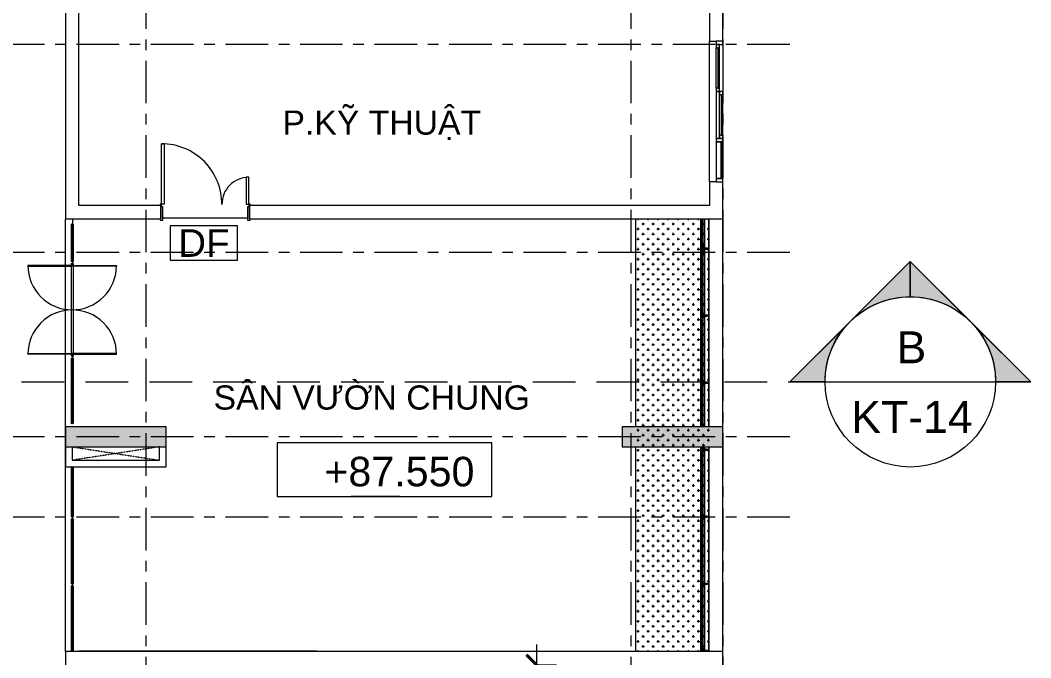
# Model space of a CAD drawing. Header units: millimetres. Extents: x -20144 to 126922, y -42414 to 48263.
# Drawn here: x 30526 to 45593, y 15804 to 25312 of the extents above; entities that cross this region are included whole.
import ezdxf
from ezdxf.enums import TextEntityAlignment as Align

# ---------------------------------------------------------------- set-up
doc = ezdxf.new("R2010")
doc.units = ezdxf.units.MM
for name, pattern in [('Dash', [6.35, 3.175, -3.175]), ('Grid Line', [22.225, 12.7, -3.175, 3.175, -3.175]), ('HIDDEN2', [4.7625, 3.175, -1.5875])]:
    doc.linetypes.add(name, pattern=pattern)
for name, color, linetype, lineweight in [('@ color hatch', 7, 'Continuous', 13), ('A-DETL-GENF-HDLN', 161, 'Dash', 5), ('A-GLAZ-CWMG', 55, 'Continuous', 5), ('CHU', 181, 'Continuous', 5), ('CUA', 31, 'Continuous', 9), ('DIM', 1, 'Continuous', 5), ('G-ANNO-DIMS', 111, 'Continuous', 5), ('G-ANNO-SYMB', 111, 'Continuous', 5), ('KI-HIEU-1', 151, 'Continuous', 9), ('KINH', 152, 'Continuous', 5), ('LC.HA', 8, 'Continuous', 9), ('NET CAT', 3, 'Continuous', 5), ('NET THAY 1', 41, 'Continuous', 5), ('NET THAY 2', 55, 'Continuous', 5), ('NET-CAT', 3, 'Continuous', 15), ('NET-THAY', 2, 'Continuous', 9), ('TRUC', 225, 'Continuous', 5), ('Y-GHI CHU PCCC$0$Z-CT1-GHI CHU TT$0$KI-HIEU', 6, 'Continuous', 13)]:
    doc.layers.add(name, color=color, linetype=linetype, lineweight=lineweight)
doc.styles.add('Arial', font='arial.ttf', dxfattribs={"height": 700})
doc.styles.add('Arial_2', font='arial.ttf', dxfattribs={"height": 360})
doc.styles.add('Arial_6', font='arial.ttf', dxfattribs={"height": 1.8})
doc.styles.add('TA1', font='arial.ttf')
doc.styles.add('Y-GHI CHU PCCC$0$Arial', font='arial.ttf')
doc.dimstyles.new('D_200_KTx2', dxfattribs={"dimtxt": 400, "dimasz": 300, "dimexe": 300, "dimexo": 300, "dimgap": 160, "dimtad": 1, "dimdec": 0, "dimzin": 9, "dimtxsty": 'TA1', "dimblk": 'ARCHTICK', "dimcen": 1, "dimdle": 300, "dimclrd": 256, "dimclre": 256, "dimclrt": 7, "dimadec": 0, "dimazin": 0, "dimtfac": 1, "dimtdec": 0, "dimtix": 1, "dimtmove": 1, "dimatfit": 3, "dimldrblk": 'ARCHTICK', "dimfxl": 0, "dimtolj": 1, "dimtzin": 0, "dimlwd": -1, "dimlwe": -1, "dimarcsym": 0})

# ---------------------------------------------------------------- blocks, each defined once
blk = doc.blocks.new('CUA VAO CAN HO_0001 - Type 1-1424750-MẶT BẰNG TẦNG 24')
at = {"layer": 'CUA'}
for p, q in [((-549, 1022), (-509, 1022)), ((-549, 122), (-549, 1022)), ((-509, 1022), (-509, 122)), ((712, 522), (712, 122)), ((752, 522), (712, 522)), ((752, 122), (752, 522)), ((-509, 122), (-549, 122)), ((712, 122), (752, 122))]:
    blk.add_line(p, q, dxfattribs=at)
at = {"layer": 'CUA', "lineweight": 5}
for p, q in [((-550, 122), (-570, 122)), ((-570, 122), (-570, 102)), ((-570, 102), (-560, 102)), ((-560, 102), (-560, -98)), ((-550, 81), (-550, 122)), ((-530, 81), (-550, 81)), ((-530, -118), (-530, 81)), ((753, 81), (733, 81)), ((733, 81), (733, -118)), ((773, 122), (753, 122)), ((753, 122), (753, 81)), ((763, -98), (763, 102)), ((763, 102), (773, 102)), ((773, 102), (773, 122)), ((-560, -98), (-570, -98)), ((-570, -98), (-570, -118)), ((-570, -118), (-530, -118)), ((733, -118), (773, -118)), ((773, -98), (763, -98)), ((773, -118), (773, -98))]:
    blk.add_line(p, q, dxfattribs=at)
for centre, radius, start, end in [((-549, 122), 900, 359.5, 90), ((752, 122), 400, 90, 180.5)]:
    blk.add_arc(centre, radius, start, end, dxfattribs=at)
blk = doc.blocks.new('X-PHONG NGU 2 - X-PHONG NGU 2_Recovery_-1759957-MẶT BẰNG TẦNG 24')
at = {"layer": 'CUA'}
for p, q in [((-1000, 0), (-1050, 0)), ((-1050, 0), (-1050, -100)), ((-450, 0), (-1000, 0)), ((-1000, 0), (-1000, -75)), ((-1000, -100), (-1000, 0)), ((-450, -75), (-450, 0)), ((-400, 0), (-450, 0)), ((-450, 0), (-450, -100)), ((300, 0), (-400, 0)), ((-400, 0), (-400, -50)), ((-400, -100), (-400, 0)), ((300, -50), (300, 0)), ((350, 0), (300, 0)), ((300, 0), (300, -50)), ((350, -50), (350, 0)), ((350, 0), (950, 0)), ((1000, 0), (950, 0)), ((950, 0), (950, -50)), ((1050, 0), (1000, 0)), ((1000, 0), (1000, -100)), ((1000, -50), (1000, 0)), ((1050, -100), (1050, 0)), ((-1050, -100), (-1000, -100)), ((-450, -75), (-1000, -75)), ((-1000, -75), (-1000, -85)), ((-1000, -75), (-450, -75)), ((-1000, -85), (-450, -85)), ((-450, -100), (-1000, -100)), ((-450, -85), (-450, -75)), ((-450, -100), (-400, -100)), ((-400, -50), (300, -50)), ((-350, -50), (-400, -50)), ((-400, -50), (-400, -100)), ((-400, -100), (-350, -100)), ((-350, -100), (-350, -50)), ((250, -75), (-350, -75)), ((-350, -75), (-350, -85)), ((-350, -85), (250, -85)), ((250, -85), (-350, -85)), ((-350, -85), (-350, -100)), ((-350, -100), (250, -100)), ((300, -50), (250, -50)), ((250, -50), (250, -100)), ((250, -85), (250, -75)), ((250, -100), (250, -85)), ((250, -100), (300, -100)), ((300, -50), (350, -50)), ((300, -100), (300, -50)), ((1000, -100), (300, -100)), ((950, -25), (350, -25)), ((350, -25), (350, -35)), ((350, -35), (950, -35)), ((950, -35), (350, -35)), ((350, -35), (350, -50)), ((350, -50), (950, -50)), ((950, -35), (950, -25)), ((950, -50), (950, -35)), ((950, -50), (1000, -50)), ((1000, -100), (1050, -100))]:
    blk.add_line(p, q, dxfattribs=at)
blk = doc.blocks.new('System Panel - Glazed-1152439-MẶT BẰNG TẦNG 24')
at = {"layer": 'KINH', "lineweight": 9}
for p, q in [((485, 6), (-485, 6)), ((-485, 6), (-485, -6)), ((485, -6), (485, 6)), ((-485, -6), (485, -6))]:
    blk.add_line(p, q, dxfattribs=at)
blk = doc.blocks.new('CUA KINH BAN LE SAN MO 2 HUONG - Type 1-1425733-MẶT BẰNG TẦNG 24')
at = {"layer": 'CUA'}
for p, q in [((-661.5, 661), (-649.5, 661)), ((-661.5, 0), (-661.5, 661)), ((-649.5, 661), (-649.5, 0)), ((649.5, 661), (649.5, 0)), ((661.5, 661), (649.5, 661)), ((661.5, 0), (661.5, 661)), ((-649.5, 0), (-661.5, 0)), ((-661.5, 0), (-661.5, -661)), ((-649.5, 0), (-661.5, 0)), ((-649.5, -661), (-649.5, 0)), ((649.5, 0), (661.5, 0)), ((649.5, -661), (649.5, 0)), ((649.5, 0), (661.5, 0)), ((661.5, 0), (661.5, -661)), ((-661.5, -661), (-649.5, -661)), ((661.5, -661), (649.5, -661))]:
    blk.add_line(p, q, dxfattribs=at)
at = {"layer": 'CUA', "lineweight": 5}
for p, q in [((-662.5, 0.5), (-692.5, 0.5)), ((-692.5, 0.5), (-692.5, -0.5)), ((-662.5, -0.5), (-662.5, 0.5)), ((692.5, 0.5), (662.5, 0.5)), ((662.5, 0.5), (662.5, -0.5)), ((692.5, -0.5), (692.5, 0.5)), ((-692.5, -0.5), (-662.5, -0.5)), ((662.5, -0.5), (692.5, -0.5))]:
    blk.add_line(p, q, dxfattribs=at)
for centre, start, end in [((-661.5, 0), 359.5, 90), ((661.5, 0), 90, 180.5), ((-661.5, 0), 270, 0.5), ((661.5, 0), 179.5, 270)]:
    blk.add_arc(centre, 661, start, end, dxfattribs=at)
blk = doc.blocks.new('System Panel - Glazed-1425754-MẶT BẰNG TẦNG 24')
at = {"layer": 'KINH', "lineweight": 9}
for p, q in [((277.5, 6), (-277.5, 6)), ((-277.5, 6), (-277.5, -6)), ((277.5, -6), (277.5, 6)), ((-277.5, -6), (277.5, -6))]:
    blk.add_line(p, q, dxfattribs=at)
blk = doc.blocks.new('Railing - NBS_RailInfillPnl_Post-1648199-MẶT BẰNG TẦNG 24')
at = {"layer": 'NET THAY 2'}
for p, q in [((-13, -5), (-13, 5)), ((13, 5), (13, -5))]:
    blk.add_line(p, q, dxfattribs=at)
blk = doc.blocks.new('Railing - Railing-1431981-MẶT BẰNG TẦNG 24')
at = {"layer": 'NET THAY 1'}
for p, q in [((40667, 22350), (40667, 19250)), ((40727, 22350), (40727, 21913)), ((40794, 22350), (40794, 19250)), ((40794, 19250), (40794, 22350)), ((40727, 21900), (40727, 20913)), ((40727, 20900), (40727, 19913)), ((40727, 19900), (40727, 19250)), ((40667, 18950), (40667, 15907)), ((40727, 18950), (40727, 18913)), ((40727, 18900), (40727, 17913)), ((40794, 15907), (40794, 18950)), ((40794, 18950), (40794, 15907)), ((40727, 17900), (40727, 16913)), ((40727, 16900), (40727, 15913)), ((40678, 15907), (40667, 15907)), ((40773, 15907), (40764, 15907)), ((40794, 15907), (40786, 15907))]:
    blk.add_line(p, q, dxfattribs=at)
at = {"rotation": 180}
for p in [(40697, 20202), (40697, 18055)]:
    blk.add_blockref('Railing - NBS_RailInfillPnl_Post-1648199-MẶT BẰNG TẦNG 24', p, dxfattribs=at)
blk = doc.blocks.new('Top Rail Type - Top Rail_Internal_-V13-MẶT BẰNG TẦNG 24')
at = {"layer": 'NET THAY 1'}
for p, q in [((40687, 22350), (40708, 22350)), ((40687, 19250), (40687, 22350)), ((40708, 19250), (40708, 22350)), ((40687, 15907), (40687, 18950)), ((40708, 15907), (40708, 18950)), ((40687, 15907), (40708, 15907))]:
    blk.add_line(p, q, dxfattribs=at)
blk = doc.blocks.new('ALB-RAILING 32 - ALB-BALUSTER-V14-MẶT BẰNG TẦNG 24')
at = {"layer": 'NET THAY 1'}
for p, q in [((-8, 101), (30, 101)), ((0, 92), (-8, 92)), ((-8, 70), (0, 70)), ((30, 63), (-8, 63)), ((-7, 63), (-7, 15)), ((7, 15), (7, 63)), ((26, 63), (30, 63)), ((30, 101), (29, 101)), ((30, 92), (30, 101)), ((30, 63), (30, 70))]:
    blk.add_line(p, q, dxfattribs=at)
at = {"layer": 'NET THAY 1', "flags": 128}
for points in [[(-7, 1), (-7, 2), (-7, 2), (-7, 2), (-7, 3), (-7, 3), (-7, 3), (-7, 4), (-7, 4), (-7, 5), (-7, 5), (-7, 5), (-7, 6), (-7, 6), (-7, 7), (-7, 7), (-7, 8), (-7, 8), (-7, 9), (-7, 10), (-7, 10), (-7, 11), (-7, 11), (-7, 12), (-7, 12), (-7, 13), (-7, 14), (-7, 14), (-7, 15), (-7, 15)], [(7, 15), (7, 14), (7, 14), (7, 13), (7, 13), (7, 12), (7, 11), (7, 11), (7, 10), (7, 10), (7, 9), (7, 9), (7, 8), (7, 8), (7, 7), (7, 7), (7, 6), (7, 6), (7, 5), (7, 5), (7, 4), (7, 4), (7, 3), (7, 3), (7, 3)], [(-3, -6), (-3, -6), (-3, -6), (-4, -6), (-4, -6), (-4, -6), (-4, -5), (-5, -5), (-5, -5), (-5, -5), (-5, -5), (-5, -4), (-6, -4), (-6, -4), (-6, -4), (-6, -4), (-6, -3), (-6, -3), (-6, -3), (-7, -3), (-7, -2), (-7, -2), (-7, -2), (-7, -1), (-7, -1)], [(0, -7), (0, -7), (-1, -7), (-1, -7), (-1, -7), (-1, -7), (-2, -7)], [(7, -2), (6, -3), (6, -3), (6, -3), (6, -3), (6, -4), (6, -4), (6, -4), (5, -4), (5, -5), (5, -5), (5, -5), (5, -5), (4, -5), (4, -6), (4, -6), (4, -6), (4, -6), (3, -6), (3, -6), (3, -6), (3, -7), (2, -7), (2, -7), (2, -7), (1, -7), (1, -7), (1, -7), (1, -7), (0, -7), (0, -7), (0, -7)], [(7, 0), (7, 0), (7, -1), (7, -1), (7, -1), (7, -1), (7, -2)]]:
    blk.add_lwpolyline(points, dxfattribs=at)
at = {"layer": 'NET THAY 1'}
for start, end in [(90, 270), (270, 90)]:
    blk.add_arc((0, 0), 7, start, end, dxfattribs=at)
blk = doc.blocks.new('ALB-RAILING 32 - ALB-BALUSTER-V11-MẶT BẰNG TẦNG 24')
at = {"layer": 'NET THAY 1'}
for p, q in [((-30, 101), (-30, 92)), ((-30, 101), (30, 101)), ((-29, 101), (-30, 101)), ((-30, 70), (-30, 63)), ((-30, 63), (-26, 63)), ((30, 63), (-30, 63)), ((-7, 63), (-7, 15)), ((7, 15), (7, 63)), ((26, 63), (30, 63)), ((30, 101), (29, 101)), ((30, 92), (30, 101)), ((30, 63), (30, 70))]:
    blk.add_line(p, q, dxfattribs=at)
at = {"layer": 'NET THAY 1', "flags": 128}
for points in [[(-7, 1), (-7, 2), (-7, 2), (-7, 2), (-7, 3), (-7, 3), (-7, 3), (-7, 4), (-7, 4), (-7, 5), (-7, 5), (-7, 5), (-7, 6), (-7, 6), (-7, 7), (-7, 7), (-7, 8), (-7, 8), (-7, 9), (-7, 10), (-7, 10), (-7, 11), (-7, 11), (-7, 12), (-7, 12), (-7, 13), (-7, 14), (-7, 14), (-7, 15), (-7, 15)], [(7, 15), (7, 14), (7, 14), (7, 13), (7, 13), (7, 12), (7, 11), (7, 11), (7, 10), (7, 10), (7, 9), (7, 9), (7, 8), (7, 8), (7, 7), (7, 7), (7, 6), (7, 6), (7, 5), (7, 5), (7, 4), (7, 4), (7, 3), (7, 3), (7, 3)], [(7, 0), (7, 0), (7, -1), (7, -1), (7, -1), (7, -1), (7, -2)], [(-3, -6), (-3, -6), (-3, -6), (-4, -6), (-4, -6), (-4, -6), (-4, -5), (-5, -5), (-5, -5), (-5, -5), (-5, -5), (-5, -4), (-6, -4), (-6, -4), (-6, -4), (-6, -4), (-6, -3), (-6, -3), (-6, -3), (-7, -3), (-7, -2), (-7, -2), (-7, -2), (-7, -1), (-7, -1)], [(0, -7), (0, -7), (-1, -7), (-1, -7), (-1, -7), (-1, -7), (-2, -7)], [(7, -2), (6, -3), (6, -3), (6, -3), (6, -3), (6, -4), (6, -4), (6, -4), (5, -4), (5, -5), (5, -5), (5, -5), (5, -5), (4, -5), (4, -6), (4, -6), (4, -6), (4, -6), (3, -6), (3, -6), (3, -6), (3, -7), (2, -7), (2, -7), (2, -7), (1, -7), (1, -7), (1, -7), (1, -7), (0, -7), (0, -7), (0, -7)]]:
    blk.add_lwpolyline(points, dxfattribs=at)
at = {"layer": 'NET THAY 1'}
for start, end in [(90, 270), (270, 90)]:
    blk.add_arc((0, 0), 7, start, end, dxfattribs=at)
blk = doc.blocks.new('Rectangular Mullion - 30mm Square-1152434-MẶT BẰNG TẦNG 24')
at = {"layer": 'A-GLAZ-CWMG'}
for p, q in [((31286, 16877), (31295, 16877)), ((31286, 16877), (31286, 15907)), ((31307, 16877), (31316, 16877)), ((31316, 16877), (31316, 15907)), ((31295, 15907), (31286, 15907)), ((31316, 15907), (31307, 15907))]:
    blk.add_line(p, q, dxfattribs=at)
blk = doc.blocks.new('Rectangular Mullion - 30mm Square-1152435-MẶT BẰNG TẦNG 24')
at = {"layer": 'A-GLAZ-CWMG'}
for p, q in [((31286, 17877), (31295, 17877)), ((31286, 17877), (31286, 16907)), ((31307, 17877), (31316, 17877)), ((31316, 17877), (31316, 16907)), ((31295, 16907), (31286, 16907)), ((31316, 16907), (31307, 16907))]:
    blk.add_line(p, q, dxfattribs=at)
blk = doc.blocks.new('Rectangular Mullion - 30mm Square-1277216-MẶT BẰNG TẦNG 24')
at = {"layer": 'A-GLAZ-CWMG'}
for p, q in [((31286, 21685), (31301, 21685)), ((31286, 21685), (31286, 21654)), ((31286, 21642), (31286, 20343)), ((31302, 21685), (31316, 21685)), ((31316, 21685), (31316, 21654)), ((31316, 21642), (31316, 20343)), ((31286, 20331), (31286, 20300)), ((31301, 20300), (31286, 20300)), ((31316, 20300), (31302, 20300)), ((31316, 20331), (31316, 20300))]:
    blk.add_line(p, q, dxfattribs=at)
blk = doc.blocks.new('Rectangular Mullion - 30mm Square-1277217-MẶT BẰNG TẦNG 24')
at = {"layer": 'A-GLAZ-CWMG'}
for p, q in [((31286, 22270), (31295, 22270)), ((31286, 22270), (31286, 21715)), ((31307, 22270), (31316, 22270)), ((31316, 22270), (31316, 21715)), ((31295, 21715), (31286, 21715)), ((31316, 21715), (31307, 21715))]:
    blk.add_line(p, q, dxfattribs=at)
blk = doc.blocks.new('Section - Section Head - Filled-317961-MẶT BẰNG TẦNG 1')
at = {"layer": 'G-ANNO-SYMB'}
h = blk.add_hatch(color=256, dxfattribs=at)
edge = h.paths.add_edge_path(flags=0)
edge.add_line((-10.84, 4.49), (-6.35, 8.98))
edge.add_line((-6.35, 8.98), (-6.35, 6.35))
edge.add_arc((-6.35, 0), 6.35, 90, 135)
h = blk.add_hatch(color=256, dxfattribs=at)
edge = h.paths.add_edge_path(flags=0)
edge.add_arc((-6.35, 0), 6.35, 45, 90)
edge.add_line((-6.35, 6.35), (-6.35, 8.98))
edge.add_line((-6.35, 8.98), (-1.86, 4.49))
h = blk.add_hatch(color=256, dxfattribs=at)
edge = h.paths.add_edge_path(flags=0)
edge.add_arc((-6.35, 0), 6.358, 137.9216, 180)
edge.add_line((-12.708, 0), (-15.33, 0))
edge.add_line((-15.33, 0), (-11.069, 4.261))
h = blk.add_hatch(color=256, dxfattribs=at)
edge = h.paths.add_edge_path(flags=0)
edge.add_line((-1.631, 4.261), (2.63, 0))
edge.add_line((2.63, 0), (0.008, 0))
edge.add_arc((-6.35, 0), 6.358, 0, 42.0784)
for p, q in [((-6.35, 8.98), (-15.33, 0)), ((-6.35, 8.98), (-10.84, 4.49)), ((-6.35, 8.98), (2.63, 0)), ((-6.35, 6.35), (-6.35, 8.98)), ((-1.86, 4.49), (-6.35, 8.98)), ((-6.35, 8.98), (-6.35, 6.35)), ((-11.069, 4.261), (-15.33, 0)), ((2.63, 0), (-1.631, 4.261)), ((-15.33, 0), (-12.708, 0)), ((0.008, 0), (2.63, 0)), ((-12.7, 0), (-15.33, 0)), ((0, 0), (2.63, 0))]:
    blk.add_line(p, q, dxfattribs=at)
for radius, start, end in [(6.35, 360, 180), (6.35, 90, 135), (6.35, 45, 90), (6.358, 137.9216, 180), (6.358, 0, 42.0784), (6.35, 180, 360)]:
    blk.add_arc((-6.35, 0), radius, start, end, dxfattribs=at)
blk = doc.blocks.new('A$C043A1407')
at = {"layer": 'LC.HA'}
h = blk.add_hatch(color=256, dxfattribs=at)
h.dxf.hatch_style = 1
h.paths.add_polyline_path([(8450, 2700), (8450, 2400), (9950, 2400), (9950, 2700)])
h = blk.add_hatch(color=256, dxfattribs=at)
h.dxf.hatch_style = 1
h.paths.add_polyline_path([(16750, 2700), (16750, 2400), (18250, 2400), (18250, 2700)])
at = {"ltscale": 1000}
for points in [[(8450, 2700), (8450, 2400), (9950, 2400), (9950, 2700)], [(16750, 2700), (16750, 2400), (18250, 2400), (18250, 2700)]]:
    blk.add_lwpolyline(points, close=True, dxfattribs=at)
blk = doc.blocks.new('Spot Elevations - CODE 1-1678943-MẶT BẰNG TẦNG 23')
at = {"layer": 'G-ANNO-DIMS'}
for p, q in [((10.5, 4), (-5.5, 4)), ((-5.5, 4), (-5.5, 0)), ((10.5, 0), (10.5, 4)), ((-5.5, 0), (10.5, 0))]:
    blk.add_line(p, q, dxfattribs=at)
blk = doc.blocks.new('_ARCHTICK')
at = {"color": 0, "linetype": 'ByBlock', "const_width": 0.15}
blk.add_lwpolyline([(-0.5, -0.5), (0.5, 0.5)], dxfattribs=at)
blk = doc.blocks.new('*D260')
at = {"layer": 'Defpoints', "color": 0, "transparency": 16777216}
for p in [(37946, 15700), (37946, 12700), (38222, 12700)]:
    blk.add_point(p, dxfattribs=at)
at = {"layer": 'DIM', "transparency": 16777216}
for p, q in [((38222, 16000), (38222, 12400)), ((38246, 15700), (38522, 15700)), ((38246, 12700), (38522, 12700))]:
    blk.add_line(p, q, dxfattribs=at)
at = {"layer": 'DIM', "transparency": 16777216, "xscale": 300, "yscale": 300, "zscale": 300}
for p, rotation in [((38222, 15700), 90), ((38222, 12700), 270)]:
    blk.add_blockref('_ARCHTICK', p, dxfattribs=dict(at, rotation=rotation))
at = {"layer": 'DIM', "color": 7, "transparency": 16777216, "insert": (37858, 14200), "char_height": 400, "attachment_point": 5, "rotation": 90, "style": 'TA1'}
blk.add_mtext('\\A1;3000', dxfattribs=at)
blk = doc.blocks.new('Y-GHI CHU PCCC$0$A$C67775D76')
at = {"color": 8, "ltscale": 30}
blk.add_lwpolyline([(-266.7, -137.5), (266.7, -137.5), (266.7, 137.5), (-266.7, 137.5)], close=True, dxfattribs=at)
at = {"color": 8, "style": 'Y-GHI CHU PCCC$0$Arial'}
blk.add_text('DF', height=220, dxfattribs=at).set_placement((0, 0), align=Align.MIDDLE_CENTER)

msp = doc.modelspace()

# ---------------------------------------------------------------- hatches: boundary and pattern name
at = {"layer": '@ color hatch', "ltscale": 0.5}
h = msp.add_hatch(dxfattribs=at)
h.set_pattern_fill('CROSS', color=139, scale=300)
h.set_pattern_definition([(0, (362593.54, -482776.445), (75, 75), [37.5, -112.5]), (90, (362612.29, -482795.195), (-75, 75), [37.5, -112.5])])
h.paths.add_polyline_path([(39700.5, 22349.9), (40800.6, 22349.9), (40800.6, 15906.6), (39700.5, 15906.6)])

# ---------------------------------------------------------------- linework, layer by layer
at = {"layer": 'A-DETL-GENF-HDLN'}
for points in [[(31300.5, 18950), (32600.5, 18749.9)], [(32600.5, 18950), (31300.5, 18749.9)]]:
    msp.add_lwpolyline(points, dxfattribs=at)
at = {"layer": 'A-GLAZ-CWMG'}
for p, q in [((31286.4, 18649.9), (31295.4, 18649.9)), ((31286.4, 18649.9), (31286.4, 17906.7)), ((31307.4, 18649.9), (31316.4, 18649.9)), ((31316.4, 18649.9), (31316.4, 17906.7)), ((31295.4, 17906.7), (31286.4, 17906.7)), ((31316.4, 17906.7), (31307.4, 17906.7))]:
    msp.add_line(p, q, dxfattribs=at)
at = {"layer": 'G-ANNO-DIMS'}
msp.add_line((36183.5, 18208.2), (35458.7, 18208.2), dxfattribs=at)
at = {"layer": 'G-ANNO-SYMB'}
msp.add_line((42526.6, 19919), (45066.6, 19919), dxfattribs=at)
at = {"layer": 'KI-HIEU-1', "linetype": 'HIDDEN2', "ltscale": 200}
msp.add_line((-17077.5, 19919), (42526.6, 19919), dxfattribs=at)
at = {"layer": 'KINH', "lineweight": 9}
for p, q in [((31307.4, 18649.9), (31295.4, 18649.9)), ((31295.4, 18649.9), (31295.4, 17906.7)), ((31307.4, 17906.7), (31307.4, 18649.9)), ((31295.4, 17906.7), (31307.4, 17906.7))]:
    msp.add_line(p, q, dxfattribs=at)
at = {"layer": 'NET CAT'}
for points in [[(31200.5, 18949.9), (31200.5, 18649.9), (32700.5, 18649.9), (32700.5, 18950)], [(31300.5, 18950), (31300.5, 18749.9), (32600.5, 18749.9), (32600.5, 18950)]]:
    msp.add_lwpolyline(points, dxfattribs=at)
at = {"layer": 'NET-CAT'}
for p, q in [((31201.4, 26699.9), (31201.4, 22349.9)), ((31401.4, 22549.9), (31401.4, 26650)), ((41000.5, 25000), (41000.5, 25699.9)), ((40800.5, 25499.9), (40800.5, 25000)), ((40800.5, 25000), (40900.5, 25000)), ((40800.5, 22900), (40800.5, 22549.9)), ((40900.5, 22900), (40800.5, 22900)), ((41000.5, 22349.9), (41000.5, 22900)), ((32621.4, 22549.9), (31401.4, 22549.9)), ((32621.4, 22349.9), (32621.4, 22549.9)), ((40800.5, 22549.9), (33944.4, 22549.9)), ((33944.4, 22549.9), (33944.4, 22349.9)), ((31201.4, 22349.9), (32621.4, 22349.9)), ((33944.4, 22349.9), (41000.5, 22349.9)), ((41000.5, 15899.8), (31201.4, 15899.8)), ((31201.4, 15899.8), (31201.4, 15699.8)), ((41000.5, 15256.1), (41000.5, 15899.8))]:
    msp.add_line(p, q, dxfattribs=at)
at = {"layer": 'NET-THAY'}
for p, q in [((40800.5, 22900), (40800.5, 25000)), ((31201.4, 21654.1), (31201.4, 22349.9)), ((31307.4, 22349.9), (31307.4, 22270.1)), ((33914.4, 22360.1), (32651.4, 22360.1)), ((41000.5, 15899.8), (41000.5, 22349.9)), ((31307.4, 21715.1), (31307.4, 21685.1)), ((31201.4, 20343.1), (31201.4, 21642.1)), ((31200.5, 15899.8), (31200.5, 20331.1)), ((31307.4, 20300.1), (31307.4, 20270.1)), ((31307.4, 17906.7), (31307.4, 17876.7)), ((31307.4, 16906.7), (31307.4, 16876.7)), ((31400.5, 15900.9), (31400.5, 15907.7)), ((34950.5, 15900.9), (31400.5, 15900.9)), ((34950.5, 15907.7), (34950.5, 15900.9))]:
    msp.add_line(p, q, dxfattribs=at)
for points in [[(39700.5, 22349.9), (39700.5, 19249.9)], [(39700.5, 18949.9), (39700.5, 15899.8)]]:
    msp.add_lwpolyline(points, dxfattribs=at)
at = {"layer": 'TRUC', "linetype": 'Grid Line', "ltscale": 50}
for p, q in [((32400.5, 43599.9), (32400.5, -4500.1)), ((39630.5, 43599.9), (39630.5, -7167.6)), ((41000.5, 43599.9), (41000.5, -4500.1)), ((42000.5, 24949.9), (-14407, 24949.9)), ((42000.5, 21849.9), (-12092.4, 21849.9)), ((42000.5, 19099.9), (-12092.4, 19099.9)), ((42000.5, 17899.9), (-14407, 17899.9))]:
    msp.add_line(p, q, dxfattribs=at)

# ---------------------------------------------------------------- block references
at = {"layer": 'A-GLAZ-CWMG'}
for name, p in [('Rectangular Mullion - 30mm Square-1277217-MẶT BẰNG TẦNG 24', (0, 0)), ('Rectangular Mullion - 30mm Square-1277216-MẶT BẰNG TẦNG 24', (0, 0)), ('Rectangular Mullion - 30mm Square-1152434-MẶT BẰNG TẦNG 24', (0, 3393.4)), ('Rectangular Mullion - 30mm Square-1152435-MẶT BẰNG TẦNG 24', (0, 0)), ('Rectangular Mullion - 30mm Square-1152434-MẶT BẰNG TẦNG 24', (0, 0))]:
    msp.add_blockref(name, p, dxfattribs=at)
at = {"layer": 'CUA'}
for name, p, rotation in [('X-PHONG NGU 2 - X-PHONG NGU 2_Recovery_-1759957-MẶT BẰNG TẦNG 24', (40900.5, 23950), 89.99999999999986), ('CUA KINH BAN LE SAN MO 2 HUONG - Type 1-1425733-MẶT BẰNG TẦNG 24', (31301.4, 20992.6), 89.99999999999993)]:
    msp.add_blockref(name, p, dxfattribs=dict(at, rotation=rotation))
msp.add_blockref('CUA VAO CAN HO_0001 - Type 1-1424750-MẶT BẰNG TẦNG 24', (33181.4, 22447.7), dxfattribs=at)
at = {"layer": 'G-ANNO-DIMS', "xscale": 199.9999999999999, "yscale": 199.9999999999999, "zscale": 199.9999999999999}
msp.add_blockref('Spot Elevations - CODE 1-1678943-MẶT BẰNG TẦNG 23', (35458.7, 18208.2), dxfattribs=at)
at = {"layer": 'G-ANNO-SYMB', "extrusion": (0, 0, -1), "xscale": 199.9999999999999, "yscale": 199.9999999999999, "zscale": 199.9999999999999}
msp.add_blockref('Section - Section Head - Filled-317961-MẶT BẰNG TẦNG 1', (-42526.6, 19919), dxfattribs=at)
at = {"layer": 'KINH', "rotation": 89.99999999999993}
for name, p in [('System Panel - Glazed-1425754-MẶT BẰNG TẦNG 24', (31301.4, 21992.6)), ('System Panel - Glazed-1152439-MẶT BẰNG TẦNG 24', (31301.4, 19785.1)), ('System Panel - Glazed-1152439-MẶT BẰNG TẦNG 24', (31301.4, 17391.7)), ('System Panel - Glazed-1152439-MẶT BẰNG TẦNG 24', (31301.4, 16391.7))]:
    msp.add_blockref(name, p, dxfattribs=at)
at = {"layer": 'NET CAT'}
msp.add_blockref('A$C043A1407', (22750.3, 16550), dxfattribs=at)
at = {"layer": 'NET THAY 1'}
for name in ['Railing - Railing-1431981-MẶT BẰNG TẦNG 24', 'Top Rail Type - Top Rail_Internal_-V13-MẶT BẰNG TẦNG 24']:
    msp.add_blockref(name, (0, 0), dxfattribs=at)
at = {"layer": 'NET THAY 1', "rotation": 90}
for name, p in [('ALB-RAILING 32 - ALB-BALUSTER-V11-MẶT BẰNG TẦNG 24', (40778.7, 21906.7)), ('ALB-RAILING 32 - ALB-BALUSTER-V11-MẶT BẰNG TẦNG 24', (40778.7, 20906.7)), ('ALB-RAILING 32 - ALB-BALUSTER-V11-MẶT BẰNG TẦNG 24', (40778.7, 19906.7)), ('ALB-RAILING 32 - ALB-BALUSTER-V11-MẶT BẰNG TẦNG 24', (40778.7, 18906.7)), ('ALB-RAILING 32 - ALB-BALUSTER-V11-MẶT BẰNG TẦNG 24', (40778.7, 17906.7)), ('ALB-RAILING 32 - ALB-BALUSTER-V11-MẶT BẰNG TẦNG 24', (40778.7, 16906.7)), ('ALB-RAILING 32 - ALB-BALUSTER-V14-MẶT BẰNG TẦNG 24', (40778.7, 15907.7))]:
    msp.add_blockref(name, p, dxfattribs=at)
at = {"layer": 'Y-GHI CHU PCCC$0$Z-CT1-GHI CHU TT$0$KI-HIEU', "color": 8, "xscale": 1.875, "yscale": 1.875, "zscale": 1.875}
msp.add_blockref('Y-GHI CHU PCCC$0$A$C67775D76', (33264.4, 21989.6), dxfattribs=at)

# ---------------------------------------------------------------- texts
at = {"layer": 'CHU', "color": 7, "char_height": 360, "attachment_point": 3, "line_spacing_factor": 0.936439, "style": 'Arial_2'}
for s, insert, width in [('\\pt2540.0016,5079.9996,7620.0012,10159.9992,12700.0008,15239.9988,17780.0004,20319.9984,22860,25400.0016,27939.9996,30480.0012,33019.9992,35560.0008,38099.9988,40640.0004,43179.9984,45720,48260.0016,50799.9996,53340.0012,55879.9992,58420.0008,60959.9988,63500.0004,66039.9984,68580,71120.0016,73659.9996,76200.0012,78739.9992,81280.0008;P.KỸ THUẬT', (37398.1, 23965.6), 4004.633), ('\\pt2540.0016,5079.9996,7620.0012,10159.9992,12700.0008,15239.9988,17780.0004,20319.9984,22860,25400.0016,27939.9996,30480.0012,33019.9992,35560.0008,38099.9988,40640.0004,43179.9984,45720,48260.0016,50799.9996,53340.0012,55879.9992,58420.0008,60959.9988,63500.0004,66039.9984,68580,71120.0016,73659.9996,76200.0012,78739.9992,81280.0008;SÂN VƯỜN CHUNG', (38125.7, 19865.7), 4676.3)]:
    msp.add_mtext(s, dxfattribs=dict(at, insert=insert, width=width))
at = {"layer": 'G-ANNO-DIMS', "insert": (35060, 18801.1), "char_height": 440, "width": 2251.659, "attachment_point": 1, "line_spacing_factor": 0.941778, "style": 'Arial_6'}
msp.add_mtext('+87.550', dxfattribs=at)
at = {"layer": 'G-ANNO-SYMB', "attachment_point": 2, "line_spacing_factor": 0.941778, "style": 'Arial'}
for s, insert, char_height, width in [('B', (43812.8, 20672.3), 476.2, 443.133), ('KT-14', (43820.9, 19633.2), 476.25, 2240.682)]:
    msp.add_mtext(s, dxfattribs=dict(at, insert=insert, char_height=char_height, width=width))

# ---------------------------------------------------------------- dimensions: what is measured, and where the dimension line sits
at = {"layer": 'DIM'}
dim = msp.add_linear_dim(base=(38222.2, 12699.9), p1=(37945.8, 15699.8), p2=(37945.8, 12699.9), angle=90, dimstyle='D_200_KTx2', dxfattribs=at)
dim.commit()
dim.dimension.update_dxf_attribs({"geometry": '*D260', "text_midpoint": (37857.9, 14199.9)})

doc.saveas('drawing.dxf')
